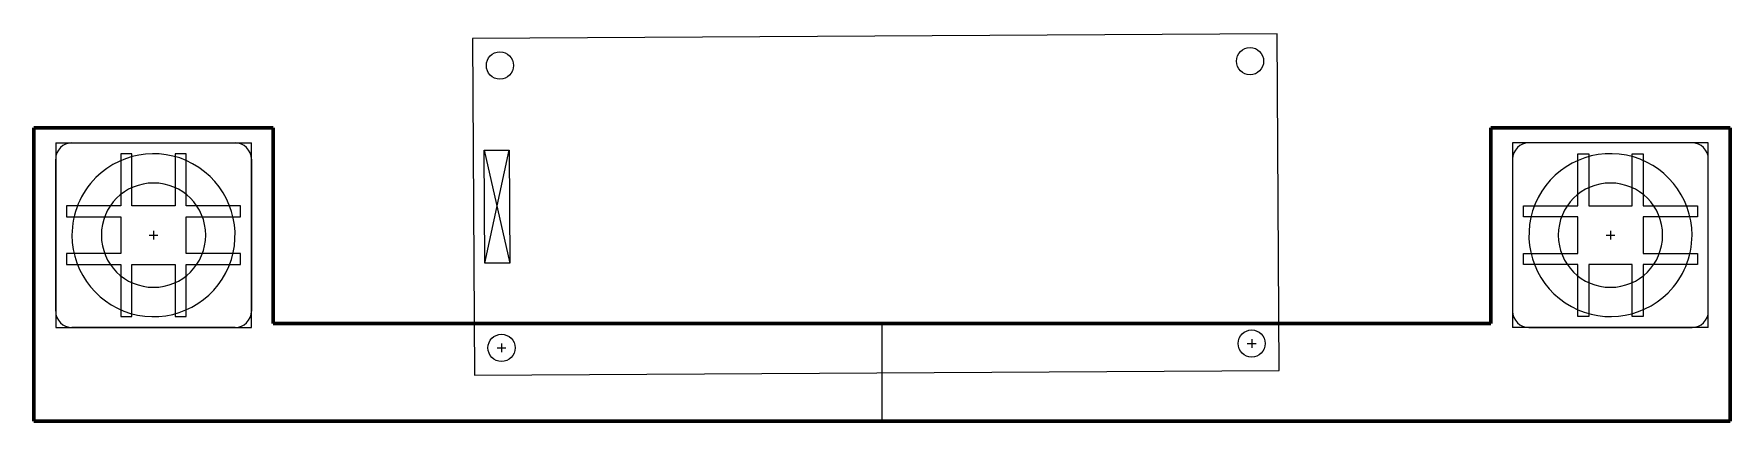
# Model space of a CAD drawing. Header units: millimetres. Extents: x -75 to 81, y 0 to 36.
import ezdxf

# ---------------------------------------------------------------- set-up
doc = ezdxf.new("R2010")
doc.units = ezdxf.units.MM
doc.linetypes.add('K5LT_BASIC', pattern=[0])
doc.linetypes.add('K5LT_THIN', pattern=[0])

msp = doc.modelspace()

# ---------------------------------------------------------------- linework, layer by layer
at = {"color": 7, "linetype": 'K5LT_THIN', "lineweight": 18}
for p, q in [((39.34, 35.65), (-34.66, 35.23)), ((-34.66, 35.23), (-34.48, 4.23)), ((39.52, 4.65), (39.34, 35.65)), ((-73, 25.62), (-55, 25.62)), ((-73, 25.62), (-73, 8.62)), ((-71.5, 25.62), (-56.5, 25.62)), ((-55, 8.62), (-55, 25.62)), ((61, 25.62), (61, 8.62)), ((79, 25.62), (61, 25.62)), ((77.5, 25.62), (62.5, 25.62)), ((79, 8.62), (79, 25.62)), ((-73, 10.12), (-73, 24.12)), ((-67, 24.62), (-67, 19.82)), ((-66, 24.62), (-67, 24.62)), ((-66, 19.82), (-66, 24.62)), ((-62, 24.62), (-62, 19.82)), ((-61, 24.62), (-62, 24.62)), ((-61, 19.82), (-61, 24.62)), ((-55, 24.12), (-55, 10.12)), ((-33.6, 24.93), (-31.3, 24.95)), ((-33.54, 14.53), (-33.6, 24.93)), ((-33.6, 24.93), (-31.24, 14.55)), ((-33.54, 14.53), (-31.3, 24.95)), ((-31.3, 24.95), (-31.24, 14.55)), ((61, 24.12), (61, 10.12)), ((67, 19.82), (67, 24.62)), ((67, 24.62), (68, 24.62)), ((68, 24.62), (68, 19.82)), ((72, 24.62), (73, 24.62)), ((72, 19.82), (72, 24.62)), ((73, 24.62), (73, 19.82)), ((79, 10.12), (79, 24.12)), ((-67, 19.82), (-72, 19.82)), ((-72, 19.82), (-72, 18.82)), ((-72, 18.82), (-67, 18.82)), ((-67, 18.82), (-67, 15.42)), ((-62, 19.82), (-66, 19.82)), ((-56, 19.82), (-61, 19.82)), ((-61, 15.42), (-61, 18.82)), ((-61, 18.82), (-56, 18.82)), ((-56, 18.82), (-56, 19.82)), ((62, 19.82), (67, 19.82)), ((62, 18.82), (62, 19.82)), ((67, 18.82), (62, 18.82)), ((67, 15.42), (67, 18.82)), ((68, 19.82), (72, 19.82)), ((73, 19.82), (78, 19.82)), ((78, 18.82), (73, 18.82)), ((73, 18.82), (73, 15.42)), ((78, 19.82), (78, 18.82)), ((-64, 17.52), (-64, 16.72)), ((70, 17.52), (70, 16.72)), ((-64.4, 17.12), (-63.6, 17.12)), ((69.6, 17.12), (70.4, 17.12)), ((-67, 15.42), (-72, 15.42)), ((-72, 15.42), (-72, 14.42)), ((-72, 14.42), (-67, 14.42)), ((-67, 14.42), (-67, 9.62)), ((-66, 14.42), (-62, 14.42)), ((-66, 9.62), (-66, 14.42)), ((-62, 14.42), (-62, 9.62)), ((-56, 15.42), (-61, 15.42)), ((-61, 14.42), (-56, 14.42)), ((-61, 9.62), (-61, 14.42)), ((-56, 14.42), (-56, 15.42)), ((-31.24, 14.55), (-33.54, 14.53)), ((62, 15.42), (67, 15.42)), ((62, 14.42), (62, 15.42)), ((67, 14.42), (62, 14.42)), ((67, 9.62), (67, 14.42)), ((68, 14.42), (68, 9.62)), ((72, 14.42), (68, 14.42)), ((72, 9.62), (72, 14.42)), ((73, 15.42), (78, 15.42)), ((78, 14.42), (73, 14.42)), ((73, 14.42), (73, 9.62)), ((78, 15.42), (78, 14.42)), ((-67, 9.62), (-66, 9.62)), ((-62, 9.62), (-61, 9.62)), ((68, 9.62), (67, 9.62)), ((73, 9.62), (72, 9.62)), ((-73, 8.62), (-55, 8.62)), ((-56.5, 8.62), (-71.5, 8.62)), ((3, 8.89), (3, 0)), ((79, 8.62), (61, 8.62)), ((62.5, 8.62), (77.5, 8.62)), ((-32.39, 6.74), (-31.59, 6.74)), ((-31.99, 7.14), (-31.99, 6.34)), ((36.6, 7.14), (37.4, 7.14)), ((37, 7.54), (37, 6.74)), ((-34.48, 4.23), (39.52, 4.65))]:
    msp.add_line(p, q, dxfattribs=at)
at = {"color": 150, "linetype": 'K5LT_BASIC', "lineweight": 60, "true_color": 0x0080ff}
for p, q in [((-75, 0), (-75, 27)), ((-75, 27), (-53, 27)), ((-53, 27), (-53, 9)), ((81, 27), (59, 27)), ((59, 27), (59, 9)), ((81, 0), (81, 27)), ((-53, 9), (59, 9)), ((-75, 0), (3, 0)), ((81, 0), (3, 0))]:
    msp.add_line(p, q, dxfattribs=at)
at = {"color": 7, "linetype": 'K5LT_THIN', "lineweight": 18}
for centre in [(36.85, 33.14), (-32.14, 32.74), (-31.99, 6.74), (37, 7.14)]:
    msp.add_circle(centre, 1.25, dxfattribs=at)
for centre, radius, start, end in [((-71.5, 24.12), 1.5, 90, 180), ((-56.5, 24.12), 1.5, 0, 90), ((62.5, 24.12), 1.5, 90, 180), ((77.5, 24.12), 1.5, 0, 90), ((-64, 17.12), 7.5, 180, 135), ((70, 17.12), 7.5, 0, 315), ((-64, 17.12), 7.5, 135, 180), ((-64, 17.12), 4.8, 90, 270), ((-64, 17.12), 4.8, 270, 90), ((70, 17.12), 4.8, 90, 270), ((70, 17.12), 4.8, 270, 90), ((70, 17.12), 7.5, 315, 0), ((-71.5, 10.12), 1.5, 180, 270), ((-56.5, 10.12), 1.5, 270, 0), ((62.5, 10.12), 1.5, 180, 270), ((77.5, 10.12), 1.5, 270, 0)]:
    msp.add_arc(centre, radius, start, end, dxfattribs=at)

doc.saveas('drawing.dxf')
